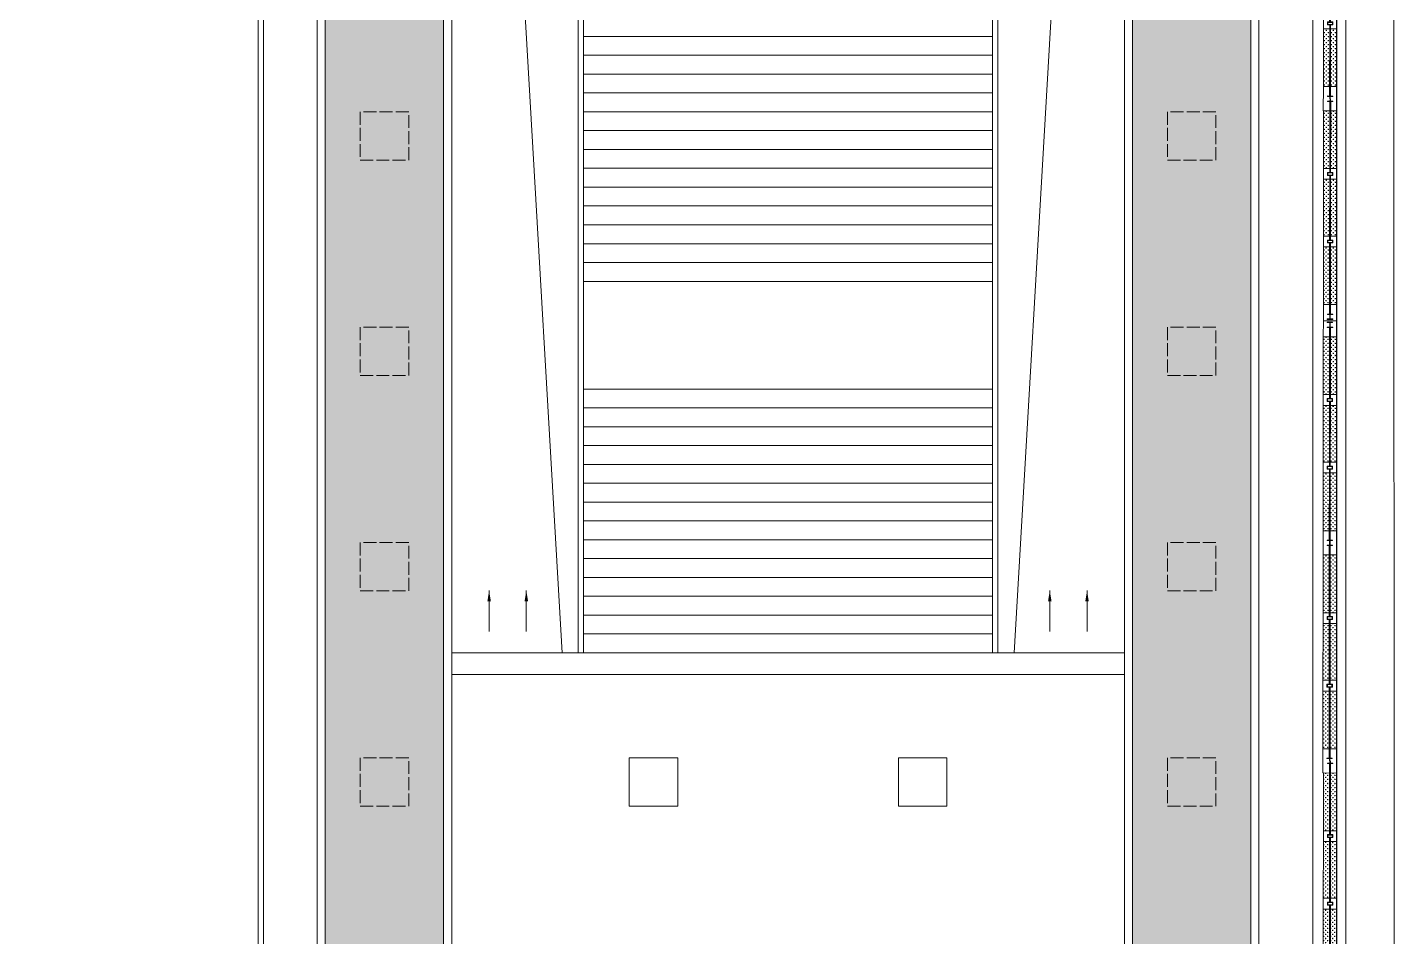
# Model space of a CAD drawing. Header units: millimetres. Extents: x 930469 to 1523124, y -120375 to 411163.
# Drawn here: x 1392540 to 1417949, y 115031 to 131921 of the extents above; entities that cross this region are included whole.
import ezdxf

# ---------------------------------------------------------------- set-up
doc = ezdxf.new("R2010")
doc.units = ezdxf.units.MM
doc.linetypes.add('ACAD_ISO02W100', pattern=[15, 12, -3])
doc.layers.get('0').update_dxf_attribs({"color": 8, "lineweight": 0})
doc.layers.get('Defpoints').update_dxf_attribs({"color": 8, "lineweight": 0})
for name, color, linetype, lineweight in [('A-DIM', 8, 'Continuous', 0), ('A-HATCH', 8, 'Continuous', 0), ('A-NET THAY', 8, 'Continuous', 0), ('A1-KÝ HIỆU', 8, 'Continuous', 0), ('A1-LÁT SÀN', 8, 'Continuous', 0), ('COT VACH', 8, 'Continuous', 0), ('DANCU', 8, 'Continuous', 0), ('Hidden', 8, 'ACAD_ISO02W100', 0), ('Xref Landscape 2020 05 04$0$$0$KT-Tuong', 8, 'Continuous', 0), ('Xref Landscape 2020 05 04$0$A1-DIM', 8, 'Continuous', 0), ('Xref Landscape 2020 05 04$0$A1-KÝ HIỆU', 8, 'Continuous', 0), ('Xref Landscape 2020 05 04$0$CDC-E-Lighting', 8, 'Continuous', 0), ('Xref Landscape 2020 05 04$0$MANH', 8, 'Continuous', 0), ('Xref Landscape 2020 05 04$0$tree', 8, 'Continuous', 0), ('Xref Landscape 2020 05 04$0$Xref Landscape$0$THAY', 8, 'Continuous', 0)]:
    doc.layers.add(name, color=color, linetype=linetype, lineweight=lineweight)
doc.styles.add('uv-abc', font='uv-abc.shx', dxfattribs={"width": 0.85})
doc.dimstyles.new('CNC-Dim-100', dxfattribs={"dimscale": 0, "dimtxt": 250, "dimasz": 100, "dimexe": 1, "dimexo": 0, "dimgap": 50, "dimtad": 1, "dimdec": 0, "dimdsep": 46, "dimtxsty": 'uv-abc', "dimblk": 'ARCHTICK', "dimcen": 0.025, "dimdle": 100, "dimclrd": 1, "dimclre": 1, "dimclrt": 7, "dimadec": 0, "dimazin": 0, "dimtfac": 0.00072, "dimtdec": 0, "dimtix": 1, "dimtmove": 2, "dimatfit": 3, "dimfxl": 1, "dimtolj": 1, "dimarcsym": 0})
pattern_1 = [(0, (702952.46, 588222.34), (175, 175), [87.5, -262.5]), (90, (702996.21, 588178.6), (-175, 175), [87.5, -262.5])]

# ---------------------------------------------------------------- blocks, each defined once
blk = doc.blocks.new('A$Cd8518536')
at = {"layer": 'Defpoints', "ltscale": 3}
blk.add_lwpolyline([(303.353, 245.926), (361.686, 245.926), (361.686, 8.593), (303.353, 8.593)], close=True, dxfattribs=at)
blk = doc.blocks.new('ukukd')
at = {"layer": 'A-DIM', "ltscale": 3, "xscale": 299.9999983522735, "yscale": 299.9999983522735, "zscale": 299.9999983522735}
blk.add_blockref('A$Cd8518536', (1089738, 446209), dxfattribs=at)
blk = doc.blocks.new('_ArchTick')
at = {"const_width": 0.15}
blk.add_lwpolyline([(-0.5, -0.5), (0.5, 0.5)], dxfattribs=at)
blk = doc.blocks.new('Xref Landscape 2020 05 04$0$123333')
at = {"layer": 'Xref Landscape 2020 05 04$0$tree'}
h = blk.add_hatch(dxfattribs=at)
h.set_pattern_fill('CROSS', color=256, scale=150)
h.set_pattern_definition([(9e-15, (-1079850.712, 449499.754), (37.5, 37.5), [18.75, -56.25]), (90, (-1079841.337, 449490.38), (-37.5, 37.5), [18.75, -56.25])])
h.paths.add_polyline_path([(350, 134), (1425, 134), (1425, 250), (350, 250)])
h = blk.add_hatch(dxfattribs=at)
h.set_pattern_fill('CROSS', color=256, scale=150)
h.set_pattern_definition([(9e-15, (-1079850.712, 449367.128), (37.5, 37.5), [18.75, -56.25]), (90, (-1079841.337, 449357.753), (-37.5, 37.5), [18.75, -56.25])])
h.paths.add_polyline_path([(350, 1), (1425, 1), (1425, 117), (350, 117)])
h = blk.add_hatch(dxfattribs=at)
h.set_pattern_fill('CROSS', color=256, scale=150)
h.set_pattern_definition([(9e-15, (-1078592.38, 449499.754), (37.5, 37.5), [18.75, -56.25]), (90, (-1078583.004, 449490.38), (-37.5, 37.5), [18.75, -56.25])])
h.paths.add_polyline_path([(1625, 134), (2675, 134), (2675, 250), (1625, 250)])
h = blk.add_hatch(dxfattribs=at)
h.set_pattern_fill('CROSS', color=256, scale=150)
h.set_pattern_definition([(9e-15, (-1078592.38, 449367.128), (37.5, 37.5), [18.75, -56.25]), (90, (-1078583.004, 449357.753), (-37.5, 37.5), [18.75, -56.25])])
h.paths.add_polyline_path([(1625, 1), (2675, 1), (2675, 117), (1625, 117)])
h = blk.add_hatch(dxfattribs=at)
h.set_pattern_fill('CROSS', color=256, scale=150)
h.set_pattern_definition([(9e-15, (-1077459.045, 449499.754), (37.5, 37.5), [18.75, -56.25]), (90, (-1077449.67, 449490.38), (-37.5, 37.5), [18.75, -56.25])])
h.paths.add_polyline_path([(2875, 134), (3950, 134), (3950, 250), (2875, 250)])
h = blk.add_hatch(dxfattribs=at)
h.set_pattern_fill('CROSS', color=256, scale=150)
h.set_pattern_definition([(9e-15, (-1077459.045, 449367.128), (37.5, 37.5), [18.75, -56.25]), (90, (-1077449.67, 449357.753), (-37.5, 37.5), [18.75, -56.25])])
h.paths.add_polyline_path([(2875, 1), (3950, 1), (3950, 117), (2875, 117)])
at = {"layer": 'Xref Landscape 2020 05 04$0$$0$KT-Tuong', "ltscale": 3}
for points in [[(125, 129), (161, 129, 0.414214), (168, 136), (168, 175), (175, 175), (175, 75), (168, 75), (168, 114, 0.414214), (161, 121), (125, 121)], [(4175, 129), (4139, 129, -0.414214), (4132, 136), (4132, 175), (4125, 175), (4125, 75), (4132, 75), (4132, 114, -0.414214), (4139, 121), (4175, 121)]]:
    blk.add_lwpolyline(points, format="xyb", dxfattribs=at)
for points in [[(1495, 75), (1550, 75), (1550, 175), (1495, 175)], [(1502, 82), (1543, 82), (1543, 168), (1502, 168)], [(2750, 75), (2805, 75), (2805, 175), (2750, 175)], [(2757, 82), (2798, 82), (2798, 168), (2757, 168)]]:
    blk.add_lwpolyline(points, close=True, dxfattribs=at)
at = {"layer": 'Xref Landscape 2020 05 04$0$A1-DIM'}
for points in [[(175, 134), (1495, 134), (1495, 117), (175, 117)], [(1550, 134), (2750, 134), (2750, 117), (1550, 117)], [(2805, 133), (4125, 134), (4125, 117), (2805, 117)]]:
    blk.add_lwpolyline(points, close=True, dxfattribs=at)
at = {"layer": 'Xref Landscape 2020 05 04$0$MANH'}
for p, q in [((1423, 250), (1423, 0)), ((1623, 250), (1623, 0)), ((2678, 250), (2678, 0)), ((2878, 250), (2878, 0))]:
    blk.add_line(p, q, dxfattribs=at)
blk.add_lwpolyline([(350, 250), (3950, 250), (3950, 0), (350, 0)], close=True, dxfattribs=at)
blk = doc.blocks.new('Xref Landscape 2020 05 04$0$hangrao')
at = {"layer": 'Xref Landscape 2020 05 04$0$$0$KT-Tuong', "ltscale": 3}
for points in [[(67071, -71056), (67071, -71021, 0.414214), (67064, -71014), (67025, -71014), (67025, -71006), (67125, -71006), (67125, -71014), (67086, -71014, 0.414214), (67079, -71021), (67079, -71056)], [(67072, -70906), (67072, -70942, -0.414214), (67065, -70949), (67026, -70949), (67026, -70956), (67126, -70956), (67126, -70949), (67087, -70949, -0.414214), (67080, -70942), (67080, -70906)]]:
    blk.add_lwpolyline(points, format="xyb", dxfattribs=at)
at = {"layer": 'Xref Landscape 2020 05 04$0$A1-KÝ HIỆU'}
blk.add_lwpolyline([(67370, -115549), (67370, 22548), (67200, 22548), (67200, -115099)], dxfattribs=at)
at = {"layer": 'Xref Landscape 2020 05 04$0$MANH'}
blk.add_lwpolyline([(66949, -37220), (66949, -30481), (67199, -30481), (67199, -115099)], dxfattribs=at)
at = {"layer": 'Xref Landscape 2020 05 04$0$Xref Landscape$0$THAY'}
for p, q in [((67200, 22548), (67200, -115099)), ((67200, -34945), (67200, -89871)), ((66755, -35271), (66755, -114909))]:
    blk.add_line(p, q, dxfattribs=at)
for points in [[(66951, -67081), (67201, -67082), (67202, -66632), (66952, -66631)], [(66952, -70981), (67202, -70982), (67202, -70682), (66952, -70681)], [(66951, -71281), (67201, -71282), (67202, -70982), (66952, -70981)], [(66947, -75331), (67197, -75332), (67197, -74882), (66947, -74881)], [(66944, -79381), (67194, -79382), (67195, -78932), (66945, -78931)]]:
    blk.add_lwpolyline(points, close=True, dxfattribs=at)
for points in [[(66947, -74881), (67197, -74882), (67197, -75332), (66946, -75331)], [(66943, -79381), (67194, -79382), (67194, -78932), (66944, -78931)], [(66944, -78931), (67194, -78932), (67194, -79382), (66943, -79381)]]:
    blk.add_lwpolyline(points, dxfattribs=at)
at = {"layer": 'Xref Landscape 2020 05 04$0$Xref Landscape$0$THAY', "xscale": -1, "rotation": 89.95503401451882}
for p in [(67205, -62682), (67197, -74982)]:
    blk.add_blockref('Xref Landscape 2020 05 04$0$123333', p, dxfattribs=at)
at = {"layer": 'Xref Landscape 2020 05 04$0$Xref Landscape$0$THAY', "rotation": 89.95503401451884}
for p in [(67202, -71032), (67197, -75232), (67200, -83332)]:
    blk.add_blockref('Xref Landscape 2020 05 04$0$123333', p, dxfattribs=at)
blk = doc.blocks.new('frefegthmm')
at = {"layer": 'A-HATCH', "ltscale": 3}
h = blk.add_hatch(dxfattribs=at)
h.set_pattern_fill('CROSS', color=256, scale=700)
h.set_pattern_definition(pattern_1)
h.paths.add_polyline_path([(1564510, 527498), (1643410, 527498), (1643410, 510298), (1629210, 510298), (1629210, 512498), (1641210, 512498), (1641210, 525298), (1566710, 525298), (1566710, 510298), (1564510, 510298)])
h = blk.add_hatch(dxfattribs=at)
h.set_pattern_fill('CROSS', color=256, scale=700)
h.set_pattern_definition(pattern_1)
h.paths.add_polyline_path([(1572510, 512498), (1572510, 510298), (1623410, 510298), (1623410, 512498)])
at = {"layer": 'A-NET THAY', "ltscale": 3}
for p, q in [((1596460, 515098), (1596460, 522698)), ((1596810, 515098), (1596810, 522698)), ((1597160, 515098), (1597160, 522698)), ((1597510, 515098), (1597510, 522698)), ((1597860, 515098), (1597860, 522698)), ((1598210, 515098), (1598210, 522698)), ((1598560, 515098), (1598560, 522698)), ((1598910, 515098), (1598910, 522698)), ((1599260, 515098), (1599260, 522698)), ((1599610, 515098), (1599610, 522698)), ((1599960, 515098), (1599960, 522698)), ((1600310, 515098), (1600310, 522698)), ((1600660, 515098), (1600660, 522698)), ((1601010, 515098), (1601010, 522698)), ((1603010, 515098), (1603010, 522698)), ((1603360, 515098), (1603360, 522698)), ((1603710, 515098), (1603710, 522698)), ((1604060, 515098), (1604060, 522698)), ((1604410, 515098), (1604410, 522698)), ((1604760, 515098), (1604760, 522698)), ((1605110, 515098), (1605110, 522698)), ((1605460, 515098), (1605460, 522698)), ((1605810, 515098), (1605810, 522698)), ((1606160, 515098), (1606160, 522698)), ((1606510, 515098), (1606510, 522698)), ((1606860, 515098), (1606860, 522698)), ((1607210, 515098), (1607210, 522698)), ((1607560, 515098), (1607560, 522698)), ((1607910, 515098), (1607910, 522698))]:
    blk.add_line(p, q, dxfattribs=at)
blk.add_lwpolyline([(1644460, 528648), (1563460, 528648), (1563460, 510648, 0.414214), (1564960, 509148), (1642960, 509148, 0.414214), (1644460, 510648)], format="xyb", close=True, dxfattribs=at)
for points in [[(1564360, 527648), (1643560, 527648), (1643560, 510148), (1629060, 510148), (1629060, 512648), (1641060, 512648), (1641060, 525148), (1566860, 525148), (1566860, 510148), (1564360, 510148)], [(1564510, 527498), (1643410, 527498), (1643410, 510298), (1629210, 510298), (1629210, 512498), (1641210, 512498), (1641210, 525298), (1566710, 525298), (1566710, 510298), (1564510, 510298)], [(1576010, 522798), (1607910, 522798), (1607910, 523098), (1595860, 523798), (1588060, 523798), (1576010, 523098)], [(1610760, 520948), (1610760, 521848), (1609860, 521848), (1609860, 520948)], [(1610760, 515948), (1610760, 516848), (1609860, 516848), (1609860, 515948)], [(1576010, 514998), (1607910, 514998), (1607910, 514698), (1595860, 513998), (1588060, 513998), (1576010, 514698)], [(1572360, 512648), (1572360, 510148), (1623560, 510148), (1623560, 512648)], [(1572510, 512498), (1572510, 510298), (1623410, 510298), (1623410, 512498)]]:
    blk.add_lwpolyline(points, close=True, dxfattribs=at)
for points in [[(1607910, 523098), (1607910, 525148)], [(1608310, 512648), (1608310, 525148)], [(1607910, 514698), (1607910, 512648)]]:
    blk.add_lwpolyline(points, dxfattribs=at)
at = {"layer": 'A1-KÝ HIỆU', "ltscale": 3}
for points in [[(1607910, 522798), (1576010, 522798), (1576010, 522698), (1607910, 522698)], [(1607910, 514998), (1576010, 514998), (1576010, 515098), (1607910, 515098)]]:
    blk.add_lwpolyline(points, close=True, dxfattribs=at)
at = {"layer": 'Hidden', "ltscale": 20}
for points in [[(1598760, 525948), (1598760, 526848), (1597860, 526848), (1597860, 525948)], [(1602760, 525948), (1602760, 526848), (1601860, 526848), (1601860, 525948)], [(1606760, 525948), (1606760, 526848), (1605860, 526848), (1605860, 525948)], [(1610760, 525948), (1610760, 526848), (1609860, 526848), (1609860, 525948)], [(1598760, 510948), (1598760, 511848), (1597860, 511848), (1597860, 510948)], [(1602760, 510948), (1602760, 511848), (1601860, 511848), (1601860, 510948)], [(1606760, 510948), (1606760, 511848), (1605860, 511848), (1605860, 510948)], [(1610760, 510948), (1610760, 511848), (1609860, 511848), (1609860, 510948)]]:
    blk.add_lwpolyline(points, close=True, dxfattribs=at)
at = {"layer": 'A1-KÝ HIỆU', "ltscale": 3}
for points in [[(1606754, 524454), (1607516, 524454)], [(1606754, 523762), (1607516, 523762)], [(1606754, 514034), (1607516, 514034)], [(1606754, 513343), (1607516, 513343)]]:
    blk.add_leader(points, dimstyle='CNC-Dim-100', override={"dimscale": 1, "dimasz": 200, "dimtad": 0}, dxfattribs=at)

msp = doc.modelspace()

# ---------------------------------------------------------------- linework, layer by layer
at = {"layer": 'A1-LÁT SÀN', "ltscale": 3}
msp.add_lwpolyline([(1396826.8, 164753), (1396826.8, 85253, 0.4142136), (1398326.8, 83753), (1416426.8, 83753), (1416426.2, 82481.7), (1320536.5, 82493.9), (1302612.6, 90242.8), (1302612.6, 153568.3), (1307481.1, 153568.3), (1307519.3, 117660.6), (1338477.5, 110001.3), (1339078.2, 109401.9), (1360378.2, 109424.6), (1360977.5, 110025.3), (1388958.3, 117013.7), (1392002.7, 119296.5), (1392002.7, 159503, 0.4427668), (1393333.8, 160703), (1393333.8, 164753)], format="xyb", close=True, dxfattribs=at)
at = {"layer": 'DANCU'}
msp.add_line((1417928.6, 145237.9), (1417949, 81975.2), dxfattribs=at)

# ---------------------------------------------------------------- block references
at = {"layer": 'A-DIM'}
msp.add_blockref('ukukd', (217183.1, -364133.5), dxfattribs=at)

# ---------------------------------------------------------------- next in the draw order: block references
at = {"layer": 'COT VACH', "rotation": 269.9999999999985}
msp.add_blockref('frefegthmm', (887778.3, 1728213.1), dxfattribs=at)

# ---------------------------------------------------------------- next in the draw order: block references
at = {"layer": 'Xref Landscape 2020 05 04$0$CDC-E-Lighting'}
msp.add_blockref('Xref Landscape 2020 05 04$0$hangrao', (1349671.8, 197453), dxfattribs=at)

doc.saveas('drawing.dxf')
